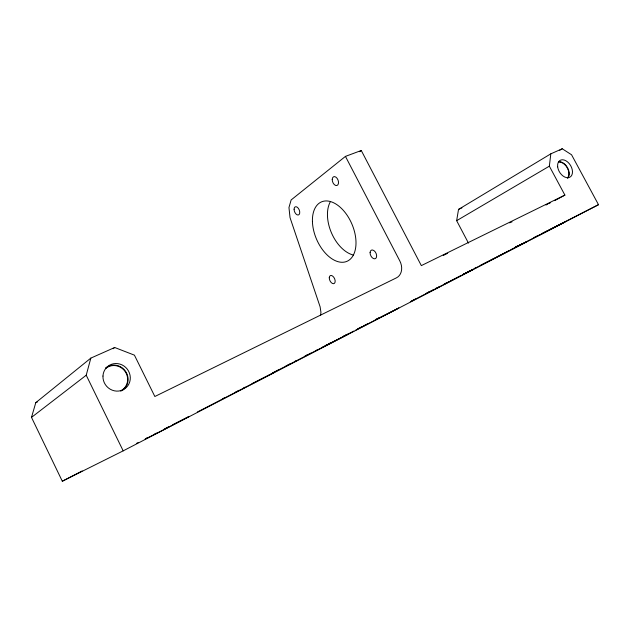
<?xml version="1.0" encoding="UTF-8"?>
<svg xmlns="http://www.w3.org/2000/svg" width="630" height="630" viewBox="0 0 630 630"><rect width="100%" height="100%" fill="white"/><g stroke="black" fill="none" stroke-linecap="round" stroke-linejoin="round"><path stroke-width="0.94" d="M320.607 315.102L320.938 312.354L320.119 306.834L290.028 217.602L288.965 207.53L291.131 199.954L345.445 156.39L361.266 150.499L421.336 265.616L564.897 195.103L549.352 166.17L550.817 153.838L562.236 148.767L571.56 154.775L598.5 204.695L123.189 450.859L62.307 481.233L31.5 417.391L35.784 402.664L90.846 358.1L114.699 347.508L134.426 355.155L154.846 396.506L396.451 277.838A13.939 10.875 59.6 0 0 399.766 260.812L345.445 156.39M468.468 243.109L456.648 220.673L458.53 209.404L550.817 153.838M31.5 417.391L86.216 375.22L90.846 358.1M359.738 151.712L361.266 150.499M113.156 348.721L114.699 347.508M559.708 150.286L562.236 148.767M456.648 220.673L549.352 166.17M554.676 200.647L564.897 195.103M522.616 243.526L515.356 247.377L564.992 221.949L538.461 235.612M470.334 270.601L463.404 274.263L526.585 241.762L511.253 249.567M328.577 343.917L330.27 343.027M343.389 336.365L347.532 334.191M411.233 301.219L415.509 298.966M279.255 369.519L272.546 373.031L347.295 334.585L327.427 344.642M285.965 366.006L290.154 363.809M162.485 430.369L189.284 416.391L172.927 424.604M62.307 481.233L82.168 470.956M474.689 268.333L476.438 267.427M480.808 265.183L488.691 261.127M490.439 260.229L494.818 257.977M496.566 257.079L509.544 250.433M427.124 292.863L428.833 291.989M435.653 288.477L437.362 287.595M444.189 284.091L445.89 283.209M425.951 293.572L433.818 289.524M438.189 287.272L439.937 286.374M444.308 284.122L449.552 281.429M305.259 355.918L306.991 355.029M326.001 345.248L327.734 344.358M357.47 328.978L359.588 327.884M294.493 361.581L296.226 360.683M304.904 356.226L310.976 353.099M315.307 350.871L317.04 349.981M321.379 347.744L326.584 345.067M222.729 398.719L224.461 397.829M234.825 392.498L239.148 390.277M243.464 388.056L245.188 387.166M252.102 383.615L265.049 377.063M145.963 438.464L147.703 437.574M154.665 433.991L156.405 433.094M164.233 429.069L168.588 426.833M546.005 205.002L547.706 204.128M515.687 246.881L517.435 245.991M533.996 237.549L538.351 235.336M542.713 233.116L547.068 230.895M548.817 230.005L598.5 204.695M450.426 280.98L460.908 275.649M462.648 274.767L472.941 269.538L410.327 301.77M375.511 319.56L378.913 317.843M360.297 327.521L362.053 326.631M363.801 325.749L368.18 323.529M375.189 319.969L398.845 307.983L355.682 330.159M343.437 336.357L353.934 331.041M266.774 376.189L273.066 373.015L197.285 412.059M136.403 443.441L138.151 442.575M145.12 439.078L161.674 430.786M443.276 255.465L447.67 253.299M548.565 203.695L550.313 202.836M35.784 402.664L37.524 401.869M458.53 209.404L461.932 207.853M509.599 222.847L512.033 221.839M86.216 375.22L123.189 450.859M558.889 161.981A9.426 6.245 59.1 0 1 567.37 168.029A9.426 6.245 59.1 0 1 567.496 177.975M558.912 161.666A9.702 6.426 59.1 0 1 567.638 167.887A9.702 6.426 59.1 0 1 567.772 178.117M353.603 255.103A31.957 19.451 66.8 0 1 331.703 233.423A31.957 19.451 66.8 0 1 330.12 202.175M105.501 368.117A13.978 13.364 50.7 0 1 125.48 371.204A13.978 13.364 50.7 0 1 121.519 390.884M105.682 368.471A13.584 12.986 50.7 0 1 125.354 371.826A13.584 12.986 50.7 0 1 120.495 390.986M102.966 376.055A14.057 13.419 50.9 0 0 122.913 389.86A14.057 13.419 50.9 0 0 124 366.046A14.057 13.419 50.9 0 0 102.966 376.055M370.086 252.512A4.701 2.898 65.1 0 0 374.795 258.812A4.701 2.898 65.1 0 0 375.212 251.866A4.701 2.898 65.1 0 0 370.086 252.512M294.084 209.231A4.371 2.504 68.1 0 0 298.297 214.995A4.371 2.504 68.1 0 0 298.376 208.357A4.371 2.504 68.1 0 0 294.084 209.231M332.223 179.432A4.678 2.859 69 0 0 336.822 185.527A4.678 2.859 69 0 0 337.074 178.298A4.678 2.859 69 0 0 332.223 179.432M557.676 166.879A9.733 6.426 59.1 0 0 569.678 177.298A9.733 6.426 59.1 0 0 567.756 162.083A9.733 6.426 59.1 0 0 557.676 166.879M329.262 277.743A4.394 2.536 65 0 0 333.577 283.697A4.394 2.536 65 0 0 333.805 277.294A4.394 2.536 65 0 0 329.262 277.743M312.425 221.421A32.35 19.247 66.8 0 0 345.783 261.765A32.35 19.247 66.8 0 0 344.413 211.633A32.35 19.247 66.8 0 0 312.425 221.421"/></g></svg>
